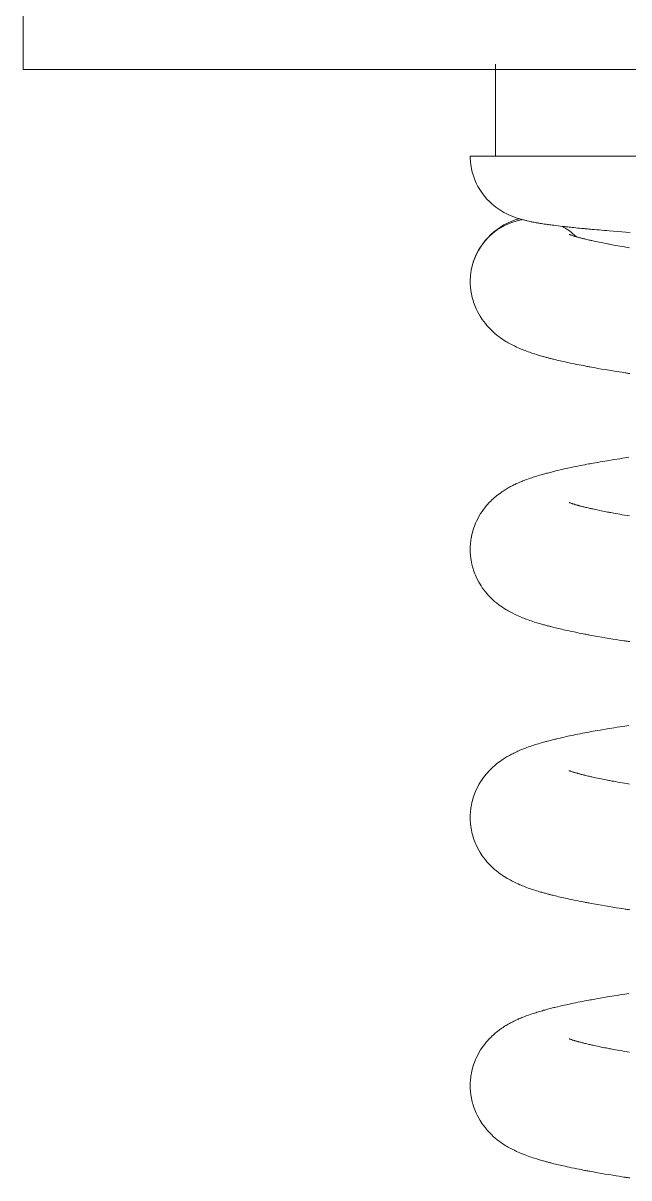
# Model space of a CAD drawing. Extents: x 104.2 to 172.2, y 134.1 to 160.6.
# Drawn here: x 160.361 to 161.876, y 141.08 to 143.967 of the extents above; entities that cross this region are included whole.
import ezdxf

# ---------------------------------------------------------------- set-up
doc = ezdxf.new("R2010")
doc.units = 0
doc.header["$LTSCALE"] = 0.5
doc.header["$MEASUREMENT"] = 0
doc.layers.add('AM_5', color=3, linetype='CONTINUOUS', lineweight=15)

msp = doc.modelspace()

# ---------------------------------------------------------------- linework, layer by layer
at = {"layer": 'AM_5', "color": 0, "ltscale": 0.75}
for p, q in [((160.36103, 144.22604), (160.36103, 143.85104)), ((160.36103, 144.22604), (160.36103, 143.85104)), ((167.72903, 143.85104), (160.36103, 143.85104)), ((167.72903, 143.85104), (160.36103, 143.85104)), ((161.54247, 143.86428), (161.54247, 143.63428)), ((161.47899, 143.63428), (163.79411, 143.63428)), ((164.04247, 143.63428), (161.54247, 143.63428))]:
    msp.add_line(p, q, dxfattribs=at)
at = {"layer": 'AM_5', "color": 0, "ltscale": 0.75, "flags": 128}
for points in [[(161.87878, 143.44361), (161.86856, 143.44436), (161.8585, 143.44511), (161.84816, 143.44589), (161.83754, 143.44672), (161.8267, 143.44758), (161.82052, 143.44807), (161.81429, 143.44858), (161.80801, 143.4491), (161.80168, 143.44963), (161.79532, 143.45018), (161.78936, 143.45069), (161.78411, 143.45115), (161.77962, 143.45155), (161.77577, 143.4519), (161.77253, 143.45219), (161.76989, 143.45243), (161.76823, 143.45258), (161.76671, 143.45272), (161.76455, 143.45292), (161.76168, 143.45319), (161.75736, 143.4536), (161.75269, 143.45404), (161.74798, 143.4545), (161.74325, 143.45497), (161.73849, 143.45544), (161.73373, 143.45592), (161.72976, 143.45633), (161.72626, 143.4567), (161.72323, 143.45702), (161.72065, 143.4573), (161.71851, 143.45753), (161.71673, 143.45772), (161.71467, 143.45795), (161.71222, 143.45822), (161.70939, 143.45854), (161.70398, 143.45917), (161.69868, 143.4598), (161.69336, 143.46045), (161.68772, 143.46117), (161.68383, 143.46167), (161.6803, 143.46214), (161.67721, 143.46256), (161.67455, 143.46293), (161.67199, 143.4633), (161.66931, 143.46368), (161.66671, 143.46407), (161.66395, 143.46448), (161.66092, 143.46495), (161.65762, 143.46547), (161.65411, 143.46604), (161.6518, 143.46642), (161.64984, 143.46675), (161.64818, 143.46704), (161.64628, 143.46737), (161.64404, 143.46778), (161.64151, 143.46824), (161.63917, 143.46868), (161.63692, 143.46911), (161.63499, 143.46949), (161.63323, 143.46984), (161.63151, 143.4702), (161.62982, 143.47055), (161.62122, 143.47246), (161.61953, 143.47286), (161.61771, 143.4733), (161.61542, 143.47387), (161.61264, 143.47459), (161.61033, 143.4752), (161.60811, 143.47581), (161.60623, 143.47635), (161.60469, 143.4768), (161.60335, 143.47719), (161.602, 143.4776), (161.60063, 143.47803), (161.59871, 143.47863), (161.59669, 143.47929), (161.59424, 143.48012), (161.59136, 143.48113), (161.58831, 143.48225), (161.58577, 143.48323), (161.58375, 143.48403), (161.58183, 143.48482), (161.57957, 143.48577), (161.57699, 143.4869), (161.57405, 143.48825), (161.56895, 143.49074), (161.56341, 143.49367), (161.55807, 143.49674), (161.55294, 143.49993), (161.54799, 143.50325), (161.54299, 143.50689), (161.53789, 143.51089), (161.53265, 143.51536), (161.52699, 143.52065), (161.52101, 143.52683), (161.51461, 143.53427), (161.508, 143.54303), (161.50313, 143.5504), (161.49849, 143.55839), (161.49422, 143.56684), (161.49068, 143.57498), (161.48702, 143.58508), (161.48433, 143.59433), (161.4824, 143.60276), (161.48139, 143.60835), (161.48073, 143.61277), (161.48032, 143.6161), (161.48015, 143.61761), (161.47998, 143.61919), (161.47975, 143.62142), (161.47952, 143.62377), (161.47932, 143.62624), (161.47915, 143.62882), (161.47903, 143.6315), (161.47899, 143.63428), (161.47899, 143.63428)], [(161.7262, 143.43856), (161.72628, 143.43853), (161.7266, 143.43839), (161.72718, 143.43816), (161.72794, 143.43786), (161.72904, 143.43744), (161.73047, 143.43693), (161.73207, 143.43637), (161.73364, 143.43584), (161.73507, 143.43537), (161.73659, 143.43489), (161.73825, 143.43438), (161.73943, 143.43402), (161.74086, 143.43359), (161.74252, 143.4331), (161.74411, 143.43264), (161.7456, 143.43221), (161.7469, 143.43184), (161.74809, 143.43152), (161.74922, 143.4312), (161.75031, 143.43091), (161.7514, 143.43061), (161.75283, 143.43022), (161.7545, 143.42978), (161.75651, 143.42925), (161.75887, 143.42865), (161.76119, 143.42806), (161.76335, 143.42752), (161.76533, 143.42703), (161.76813, 143.42634), (161.77098, 143.42566), (161.77388, 143.42498), (161.77669, 143.42432), (161.7791, 143.42377), (161.78109, 143.42332), (161.78289, 143.42291), (161.78552, 143.42233), (161.78876, 143.42162), (161.79265, 143.42078), (161.79709, 143.41983), (161.80175, 143.41886), (161.80662, 143.41786), (161.8106, 143.41706), (161.81473, 143.41624), (161.81891, 143.41542), (161.82254, 143.41472), (161.82547, 143.41416), (161.82769, 143.41374), (161.83042, 143.41323), (161.83382, 143.41259), (161.83792, 143.41184), (161.84274, 143.41096), (161.84801, 143.41002), (161.85346, 143.40905), (161.85909, 143.40807), (161.86492, 143.40707), (161.87122, 143.40601), (161.87774, 143.40493)], [(161.87788, 143.09063), (161.87472, 143.0911), (161.87229, 143.09147), (161.87051, 143.09174), (161.86857, 143.09203), (161.86618, 143.0924), (161.86334, 143.09284), (161.85799, 143.09366), (161.85159, 143.09466), (161.84416, 143.09584), (161.83527, 143.09727), (161.82615, 143.09877), (161.81688, 143.10032), (161.8075, 143.10192), (161.798, 143.10358), (161.79265, 143.10452), (161.78727, 143.10549), (161.78231, 143.10639), (161.77833, 143.10713), (161.7753, 143.10769), (161.7731, 143.1081), (161.77082, 143.10853), (161.76833, 143.109), (161.76563, 143.10951), (161.7614, 143.11033), (161.75675, 143.11123), (161.75146, 143.11227), (161.74552, 143.11347), (161.73895, 143.11481), (161.73257, 143.11613), (161.72662, 143.1174), (161.72122, 143.11857), (161.71642, 143.11963), (161.71223, 143.12056), (161.70815, 143.12149), (161.7037, 143.12252), (161.6999, 143.1234), (161.69581, 143.12438), (161.69188, 143.12533), (161.68846, 143.12617), (161.68551, 143.1269), (161.68295, 143.12755), (161.68059, 143.12815), (161.67888, 143.12859), (161.67729, 143.129), (161.67578, 143.12939), (161.67392, 143.12988), (161.67156, 143.13051), (161.66936, 143.13109), (161.66689, 143.13176), (161.66449, 143.13242), (161.66238, 143.13301), (161.66055, 143.13352), (161.65783, 143.1343), (161.65512, 143.13508), (161.65229, 143.13591), (161.64904, 143.13688), (161.64525, 143.13804), (161.64017, 143.13964), (161.63574, 143.14109), (161.63176, 143.14242), (161.62807, 143.14369), (161.62418, 143.14507), (161.62016, 143.14654), (161.61621, 143.14803), (161.61282, 143.14934), (161.60965, 143.15061), (161.60665, 143.15184), (161.60305, 143.15336), (161.59876, 143.15523), (161.59496, 143.15695), (161.58938, 143.1596), (161.58384, 143.16237), (161.57869, 143.1651), (161.57413, 143.16764), (161.5716, 143.1691), (161.56826, 143.17109), (161.56418, 143.17363), (161.55968, 143.17658), (161.55548, 143.17947), (161.55164, 143.18226), (161.54891, 143.18432), (161.54657, 143.18614), (161.54458, 143.18773), (161.54252, 143.18942), (161.54018, 143.19141), (161.53759, 143.19368), (161.53118, 143.19967), (161.52465, 143.2064), (161.52079, 143.21072), (161.51687, 143.2154), (161.51291, 143.2205), (161.50928, 143.22554), (161.50623, 143.23007), (161.50362, 143.23422), (161.50048, 143.23959), (161.49728, 143.24556), (161.49384, 143.25271), (161.49219, 143.25647), (161.49056, 143.26047), (161.48897, 143.26468), (161.48745, 143.26904), (161.48622, 143.27291), (161.48543, 143.27558), (161.4848, 143.27784), (161.48405, 143.28071), (161.4831, 143.28467), (161.48206, 143.28964), (161.48119, 143.29446), (161.48059, 143.29845), (161.48022, 143.30132), (161.47996, 143.30366), (161.47973, 143.30604), (161.4795, 143.30867), (161.47924, 143.31252), (161.47906, 143.31673), (161.47899, 143.32128)], [(161.87788, 142.42026), (161.87472, 142.42074), (161.87229, 142.42111), (161.87051, 142.42137), (161.86857, 142.42167), (161.86618, 142.42204), (161.86334, 142.42247), (161.85799, 142.4233), (161.85159, 142.4243), (161.84416, 142.42548), (161.83527, 142.42691), (161.82615, 142.4284), (161.81688, 142.42995), (161.8075, 142.43156), (161.798, 142.43321), (161.79265, 142.43416), (161.78727, 142.43513), (161.78231, 142.43603), (161.77833, 142.43676), (161.7753, 142.43732), (161.7731, 142.43774), (161.77082, 142.43816), (161.76833, 142.43863), (161.76563, 142.43915), (161.7614, 142.43996), (161.75675, 142.44087), (161.75146, 142.44191), (161.74552, 142.4431), (161.73895, 142.44444), (161.73257, 142.44577), (161.72662, 142.44704), (161.72122, 142.44821), (161.71642, 142.44926), (161.71223, 142.4502), (161.70815, 142.45112), (161.7037, 142.45215), (161.6999, 142.45304), (161.69581, 142.45401), (161.69188, 142.45496), (161.68846, 142.4558), (161.68551, 142.45654), (161.68295, 142.45718), (161.68059, 142.45778), (161.67888, 142.45822), (161.67729, 142.45863), (161.67578, 142.45903), (161.67392, 142.45952), (161.67156, 142.46014), (161.66936, 142.46073), (161.66689, 142.4614), (161.66449, 142.46206), (161.66238, 142.46265), (161.66055, 142.46316), (161.65783, 142.46393), (161.65512, 142.46471), (161.65229, 142.46555), (161.64904, 142.46652), (161.64525, 142.46768), (161.64017, 142.46928), (161.63574, 142.47072), (161.63176, 142.47206), (161.62807, 142.47333), (161.62418, 142.47471), (161.62016, 142.47617), (161.61621, 142.47766), (161.61282, 142.47898), (161.60965, 142.48025), (161.60665, 142.48147), (161.60305, 142.48299), (161.59876, 142.48487), (161.59496, 142.48659), (161.58938, 142.48924), (161.58384, 142.49201), (161.57869, 142.49473), (161.57413, 142.49727), (161.5716, 142.49874), (161.56826, 142.50073), (161.56418, 142.50327), (161.55968, 142.50622), (161.55548, 142.50911), (161.55164, 142.51189), (161.54891, 142.51395), (161.54657, 142.51578), (161.54458, 142.51736), (161.54252, 142.51906), (161.54018, 142.52105), (161.53759, 142.52332), (161.53118, 142.5293), (161.52465, 142.53603), (161.52079, 142.54036), (161.51687, 142.54504), (161.51291, 142.55014), (161.50928, 142.55517), (161.50623, 142.55971), (161.50362, 142.56386), (161.50048, 142.56922), (161.49728, 142.5752), (161.49384, 142.58235), (161.49219, 142.58611), (161.49056, 142.59011), (161.48897, 142.59432), (161.48745, 142.59868), (161.48622, 142.60255), (161.48543, 142.60521), (161.4848, 142.60748), (161.48405, 142.61035), (161.4831, 142.61431), (161.48206, 142.61927), (161.48119, 142.62409), (161.48059, 142.62809), (161.48022, 142.63095), (161.47996, 142.6333), (161.47973, 142.63568), (161.4795, 142.6383), (161.47924, 142.64215), (161.47906, 142.64637), (161.47899, 142.65092), (161.47903, 142.65418), (161.47914, 142.65726), (161.47929, 142.66012), (161.47942, 142.66214), (161.47958, 142.66438), (161.47984, 142.66729), (161.48025, 142.67108), (161.48073, 142.67473), (161.48133, 142.67856), (161.48199, 142.68222), (161.48326, 142.68822), (161.48456, 142.69346), (161.48576, 142.69775), (161.48728, 142.70262), (161.48887, 142.70727), (161.49055, 142.71171), (161.49246, 142.71635), (161.4948, 142.72159), (161.49768, 142.72743), (161.50089, 142.73336), (161.50505, 142.74029), (161.50887, 142.74608), (161.51215, 142.75069), (161.51547, 142.75504), (161.51909, 142.7595), (161.52273, 142.76369), (161.52508, 142.76628), (161.52749, 142.76882), (161.53022, 142.77158), (161.53329, 142.77457), (161.5364, 142.77746), (161.53893, 142.77971), (161.54081, 142.78133), (161.5425, 142.78276), (161.54493, 142.78475), (161.54814, 142.7873), (161.55187, 142.79012), (161.55525, 142.79257), (161.55822, 142.79463), (161.56122, 142.79665), (161.56401, 142.79846), (161.56664, 142.80011), (161.5692, 142.80168), (161.57158, 142.8031), (161.57434, 142.80469), (161.57736, 142.80638), (161.5801, 142.80787), (161.5825, 142.80914), (161.58526, 142.81056), (161.58815, 142.812), (161.59123, 142.8135), (161.59334, 142.8145), (161.59558, 142.81554), (161.59797, 142.81662), (161.60014, 142.81758), (161.60184, 142.81833), (161.60337, 142.81898), (161.6056, 142.81993), (161.60829, 142.82104), (161.611, 142.82214), (161.61354, 142.82314), (161.61699, 142.82447), (161.62083, 142.82591), (161.62492, 142.8274), (161.62898, 142.82883), (161.63277, 142.83012), (161.63623, 142.83128), (161.63954, 142.83236), (161.64278, 142.83339), (161.64602, 142.8344), (161.64943, 142.83544), (161.65256, 142.83637), (161.6561, 142.83741), (161.65951, 142.83839), (161.66263, 142.83927), (161.66546, 142.84005), (161.66798, 142.84074), (161.67017, 142.84133), (161.67239, 142.84192), (161.67523, 142.84267), (161.67872, 142.84358), (161.68192, 142.8444), (161.68507, 142.84519), (161.68794, 142.84591), (161.69054, 142.84655), (161.69284, 142.84711), (161.69775, 142.84829), (161.70356, 142.84966), (161.70904, 142.85092), (161.71426, 142.8521), (161.71946, 142.85325), (161.72347, 142.85412), (161.72752, 142.855), (161.73205, 142.85596), (161.73713, 142.85702), (161.74271, 142.85817), (161.74807, 142.85925), (161.7537, 142.86037), (161.75961, 142.86153), (161.7656, 142.86268), (161.77087, 142.86369), (161.77532, 142.86452), (161.77892, 142.86519), (161.78245, 142.86584), (161.78669, 142.86661), (161.7917, 142.86751), (161.7975, 142.86854), (161.80411, 142.8697), (161.82161, 142.87268), (161.8392, 142.87557), (161.84612, 142.87668), (161.85303, 142.87777), (161.85953, 142.87878), (161.86545, 142.87969), (161.87103, 142.88054), (161.87595, 142.88129)], [(161.7262, 142.7682), (161.72628, 142.76816), (161.7266, 142.76803), (161.72718, 142.76779), (161.72794, 142.76749), (161.72904, 142.76708), (161.73047, 142.76656), (161.73207, 142.76601), (161.73364, 142.76548), (161.73507, 142.76501), (161.73659, 142.76453), (161.73825, 142.76401), (161.73943, 142.76365), (161.74086, 142.76322), (161.74252, 142.76274), (161.74411, 142.76227), (161.7456, 142.76185), (161.7469, 142.76148), (161.74809, 142.76115), (161.74922, 142.76084), (161.75031, 142.76054), (161.7514, 142.76025), (161.75283, 142.75986), (161.7545, 142.75942), (161.75651, 142.75889), (161.75887, 142.75828), (161.76119, 142.75769), (161.76335, 142.75715), (161.76533, 142.75666), (161.76813, 142.75598), (161.77098, 142.7553), (161.77388, 142.75461), (161.77669, 142.75396), (161.7791, 142.75341), (161.78109, 142.75295), (161.78289, 142.75255), (161.78552, 142.75197), (161.78876, 142.75125), (161.79265, 142.75041), (161.79709, 142.74947), (161.80175, 142.7485), (161.80662, 142.7475), (161.8106, 142.7467), (161.81473, 142.74588), (161.81891, 142.74506), (161.82254, 142.74436), (161.82547, 142.7438), (161.82769, 142.74338), (161.83042, 142.74286), (161.83382, 142.74223), (161.83792, 142.74147), (161.84274, 142.7406), (161.84801, 142.73965), (161.85346, 142.73869), (161.85909, 142.73771), (161.86492, 142.73671), (161.87122, 142.73565), (161.87774, 142.73456)], [(161.87788, 141.7499), (161.87472, 141.75037), (161.87229, 141.75074), (161.87051, 141.75101), (161.86857, 141.75131), (161.86618, 141.75167), (161.86334, 141.75211), (161.85799, 141.75293), (161.85159, 141.75394), (161.84416, 141.75511), (161.83527, 141.75654), (161.82615, 141.75804), (161.81688, 141.75959), (161.8075, 141.76119), (161.798, 141.76285), (161.79265, 141.7638), (161.78727, 141.76476), (161.78231, 141.76567), (161.77833, 141.7664), (161.7753, 141.76696), (161.7731, 141.76737), (161.77082, 141.7678), (161.76833, 141.76827), (161.76563, 141.76879), (161.7614, 141.7696), (161.75675, 141.7705), (161.75146, 141.77155), (161.74552, 141.77274), (161.73895, 141.77408), (161.73257, 141.77541), (161.72662, 141.77667), (161.72122, 141.77784), (161.71642, 141.7789), (161.71223, 141.77984), (161.70815, 141.78076), (161.7037, 141.78179), (161.6999, 141.78268), (161.69581, 141.78365), (161.69188, 141.7846), (161.68846, 141.78544), (161.68551, 141.78617), (161.68295, 141.78682), (161.68059, 141.78742), (161.67888, 141.78786), (161.67729, 141.78827), (161.67578, 141.78866), (161.67392, 141.78915), (161.67156, 141.78978), (161.66936, 141.79037), (161.66689, 141.79104), (161.66449, 141.7917), (161.66238, 141.79228), (161.66055, 141.7928), (161.65783, 141.79357), (161.65512, 141.79435), (161.65229, 141.79518), (161.64904, 141.79616), (161.64525, 141.79732), (161.64017, 141.79892), (161.63574, 141.80036), (161.63176, 141.80169), (161.62807, 141.80296), (161.62418, 141.80434), (161.62016, 141.80581), (161.61621, 141.8073), (161.61282, 141.80862), (161.60965, 141.80988), (161.60665, 141.81111), (161.60305, 141.81263), (161.59876, 141.8145), (161.59496, 141.81622), (161.58938, 141.81887), (161.58384, 141.82165), (161.57869, 141.82437), (161.57413, 141.82691), (161.5716, 141.82837), (161.56826, 141.83036), (161.56418, 141.8329), (161.55968, 141.83586), (161.55548, 141.83874), (161.55164, 141.84153), (161.54891, 141.84359), (161.54657, 141.84541), (161.54458, 141.847), (161.54252, 141.8487), (161.54018, 141.85068), (161.53759, 141.85295), (161.53118, 141.85894), (161.52465, 141.86567), (161.52079, 141.86999), (161.51687, 141.87467), (161.51291, 141.87978), (161.50928, 141.88481), (161.50623, 141.88934), (161.50362, 141.89349), (161.50048, 141.89886), (161.49728, 141.90483), (161.49384, 141.91198), (161.49219, 141.91575), (161.49056, 141.91974), (161.48897, 141.92396), (161.48745, 141.92832), (161.48622, 141.93219), (161.48543, 141.93485), (161.4848, 141.93711), (161.48405, 141.93998), (161.4831, 141.94395), (161.48206, 141.94891), (161.48119, 141.95373), (161.48059, 141.95773), (161.48022, 141.96059), (161.47996, 141.96293), (161.47973, 141.96532), (161.4795, 141.96794), (161.47924, 141.97179), (161.47906, 141.97601), (161.47899, 141.98056), (161.47903, 141.98382), (161.47914, 141.98689), (161.47929, 141.98976), (161.47942, 141.99177), (161.47958, 141.99402), (161.47984, 141.99692), (161.48025, 142.00072), (161.48073, 142.00437), (161.48133, 142.0082), (161.48199, 142.01185), (161.48326, 142.01786), (161.48456, 142.0231), (161.48576, 142.02739), (161.48728, 142.03226), (161.48887, 142.0369), (161.49055, 142.04134), (161.49246, 142.04599), (161.4948, 142.05122), (161.49768, 142.05707), (161.50089, 142.063), (161.50505, 142.06993), (161.50887, 142.07572), (161.51215, 142.08032), (161.51547, 142.08467), (161.51909, 142.08913), (161.52273, 142.09333), (161.52508, 142.09591), (161.52749, 142.09845), (161.53022, 142.10122), (161.53329, 142.1042), (161.5364, 142.10709), (161.53893, 142.10935), (161.54081, 142.11097), (161.5425, 142.1124), (161.54493, 142.11439), (161.54814, 142.11693), (161.55187, 142.11975), (161.55525, 142.12221), (161.55822, 142.12427), (161.56122, 142.12628), (161.56401, 142.1281), (161.56664, 142.12975), (161.5692, 142.13131), (161.57158, 142.13273), (161.57434, 142.13432), (161.57736, 142.13601), (161.5801, 142.13751), (161.5825, 142.13877), (161.58526, 142.14019), (161.58815, 142.14164), (161.59123, 142.14313), (161.59334, 142.14413), (161.59558, 142.14517), (161.59797, 142.14625), (161.60014, 142.14722), (161.60184, 142.14796), (161.60337, 142.14862), (161.6056, 142.14956), (161.60829, 142.15068), (161.611, 142.15177), (161.61354, 142.15278), (161.61699, 142.15411), (161.62083, 142.15555), (161.62492, 142.15704), (161.62898, 142.15847), (161.63277, 142.15976), (161.63623, 142.16092), (161.63954, 142.16199), (161.64278, 142.16303), (161.64602, 142.16403), (161.64943, 142.16507), (161.65256, 142.16601), (161.6561, 142.16704), (161.65951, 142.16802), (161.66263, 142.1689), (161.66546, 142.16969), (161.66798, 142.17037), (161.67017, 142.17096), (161.67239, 142.17156), (161.67523, 142.17231), (161.67872, 142.17321), (161.68192, 142.17403), (161.68507, 142.17483), (161.68794, 142.17554), (161.69054, 142.17618), (161.69284, 142.17675), (161.69775, 142.17793), (161.70356, 142.17929), (161.70904, 142.18055), (161.71426, 142.18173), (161.71946, 142.18289), (161.72347, 142.18376), (161.72752, 142.18463), (161.73205, 142.1856), (161.73713, 142.18666), (161.74271, 142.1878), (161.74807, 142.18889), (161.7537, 142.19001), (161.75961, 142.19117), (161.7656, 142.19232), (161.77087, 142.19332), (161.77532, 142.19416), (161.77892, 142.19482), (161.78245, 142.19547), (161.78669, 142.19624), (161.7917, 142.19715), (161.7975, 142.19818), (161.80411, 142.19933), (161.82161, 142.20232), (161.8392, 142.2052), (161.84612, 142.20631), (161.85303, 142.2074), (161.85953, 142.20842), (161.86545, 142.20933), (161.87103, 142.21018), (161.87595, 142.21092)], [(161.7262, 142.09783), (161.72628, 142.0978), (161.7266, 142.09766), (161.72718, 142.09743), (161.72794, 142.09713), (161.72904, 142.09672), (161.73047, 142.0962), (161.73207, 142.09564), (161.73364, 142.09512), (161.73507, 142.09465), (161.73659, 142.09416), (161.73825, 142.09365), (161.73943, 142.09329), (161.74086, 142.09286), (161.74252, 142.09237), (161.74411, 142.09191), (161.7456, 142.09149), (161.7469, 142.09112), (161.74809, 142.09079), (161.74922, 142.09048), (161.75031, 142.09018), (161.7514, 142.08988), (161.75283, 142.0895), (161.7545, 142.08905), (161.75651, 142.08853), (161.75887, 142.08792), (161.76119, 142.08733), (161.76335, 142.08679), (161.76533, 142.0863), (161.76813, 142.08562), (161.77098, 142.08493), (161.77388, 142.08425), (161.77669, 142.0836), (161.7791, 142.08304), (161.78109, 142.08259), (161.78289, 142.08219), (161.78552, 142.0816), (161.78876, 142.08089), (161.79265, 142.08005), (161.79709, 142.07911), (161.80175, 142.07813), (161.80662, 142.07714), (161.8106, 142.07633), (161.81473, 142.07551), (161.81891, 142.0747), (161.82254, 142.07399), (161.82547, 142.07343), (161.82769, 142.07301), (161.83042, 142.0725), (161.83382, 142.07187), (161.83792, 142.07111), (161.84274, 142.07023), (161.84801, 142.06929), (161.85346, 142.06833), (161.85909, 142.06735), (161.86492, 142.06635), (161.87122, 142.06528), (161.87774, 142.0642)], [(161.87788, 141.07953), (161.87472, 141.08001), (161.87229, 141.08038), (161.87051, 141.08065), (161.86857, 141.08094), (161.86618, 141.08131), (161.86334, 141.08174), (161.85799, 141.08257), (161.85159, 141.08357), (161.84416, 141.08475), (161.83527, 141.08618), (161.82615, 141.08768), (161.81688, 141.08923), (161.8075, 141.09083), (161.798, 141.09248), (161.79265, 141.09343), (161.78727, 141.0944), (161.78231, 141.0953), (161.77833, 141.09603), (161.7753, 141.0966), (161.7731, 141.09701), (161.77082, 141.09744), (161.76833, 141.09791), (161.76563, 141.09842), (161.7614, 141.09923), (161.75675, 141.10014), (161.75146, 141.10118), (161.74552, 141.10237), (161.73895, 141.10372), (161.73257, 141.10504), (161.72662, 141.10631), (161.72122, 141.10748), (161.71642, 141.10853), (161.71223, 141.10947), (161.70815, 141.1104), (161.7037, 141.11142), (161.6999, 141.11231), (161.69581, 141.11329), (161.69188, 141.11424), (161.68846, 141.11508), (161.68551, 141.11581), (161.68295, 141.11646), (161.68059, 141.11706), (161.67888, 141.1175), (161.67729, 141.11791), (161.67578, 141.1183), (161.67392, 141.11879), (161.67156, 141.11941), (161.66936, 141.12), (161.66689, 141.12067), (161.66449, 141.12133), (161.66238, 141.12192), (161.66055, 141.12243), (161.65783, 141.12321), (161.65512, 141.12399), (161.65229, 141.12482), (161.64904, 141.12579), (161.64525, 141.12695), (161.64017, 141.12855), (161.63574, 141.12999), (161.63176, 141.13133), (161.62807, 141.1326), (161.62418, 141.13398), (161.62016, 141.13545), (161.61621, 141.13694), (161.61282, 141.13825), (161.60965, 141.13952), (161.60665, 141.14075), (161.60305, 141.14227), (161.59876, 141.14414), (161.59496, 141.14586), (161.58938, 141.14851), (161.58384, 141.15128), (161.57869, 141.154), (161.57413, 141.15655), (161.5716, 141.15801), (161.56826, 141.16), (161.56418, 141.16254), (161.55968, 141.16549), (161.55548, 141.16838), (161.55164, 141.17117), (161.54891, 141.17323), (161.54657, 141.17505), (161.54458, 141.17664), (161.54252, 141.17833), (161.54018, 141.18032), (161.53759, 141.18259), (161.53118, 141.18858), (161.52465, 141.19531), (161.52079, 141.19963), (161.51687, 141.20431), (161.51291, 141.20941), (161.50928, 141.21444), (161.50623, 141.21898), (161.50362, 141.22313), (161.50048, 141.2285), (161.49728, 141.23447), (161.49384, 141.24162), (161.49219, 141.24538), (161.49056, 141.24938), (161.48897, 141.25359), (161.48745, 141.25795), (161.48622, 141.26182), (161.48543, 141.26448), (161.4848, 141.26675), (161.48405, 141.26962), (161.4831, 141.27358), (161.48206, 141.27854), (161.48119, 141.28337), (161.48059, 141.28736), (161.48022, 141.29023), (161.47996, 141.29257), (161.47973, 141.29495), (161.4795, 141.29758), (161.47924, 141.30143), (161.47906, 141.30564), (161.47899, 141.31019), (161.47903, 141.31346), (161.47914, 141.31653), (161.47929, 141.3194), (161.47942, 141.32141), (161.47958, 141.32365), (161.47984, 141.32656), (161.48025, 141.33035), (161.48073, 141.334), (161.48133, 141.33784), (161.48199, 141.34149), (161.48326, 141.3475), (161.48456, 141.35273), (161.48576, 141.35702), (161.48728, 141.3619), (161.48887, 141.36654), (161.49055, 141.37098), (161.49246, 141.37562), (161.4948, 141.38086), (161.49768, 141.38671), (161.50089, 141.39263), (161.50505, 141.39956), (161.50887, 141.40535), (161.51215, 141.40996), (161.51547, 141.41431), (161.51909, 141.41877), (161.52273, 141.42297), (161.52508, 141.42555), (161.52749, 141.42809), (161.53022, 141.43086), (161.53329, 141.43384), (161.5364, 141.43673), (161.53893, 141.43898), (161.54081, 141.4406), (161.5425, 141.44204), (161.54493, 141.44403), (161.54814, 141.44657), (161.55187, 141.44939), (161.55525, 141.45184), (161.55822, 141.45391), (161.56122, 141.45592), (161.56401, 141.45774), (161.56664, 141.45939), (161.5692, 141.46095), (161.57158, 141.46237), (161.57434, 141.46396), (161.57736, 141.46565), (161.5801, 141.46714), (161.5825, 141.46841), (161.58526, 141.46983), (161.58815, 141.47127), (161.59123, 141.47277), (161.59334, 141.47377), (161.59558, 141.47481), (161.59797, 141.47589), (161.60014, 141.47686), (161.60184, 141.4776), (161.60337, 141.47826), (161.6056, 141.4792), (161.60829, 141.48032), (161.611, 141.48141), (161.61354, 141.48241), (161.61699, 141.48375), (161.62083, 141.48519), (161.62492, 141.48667), (161.62898, 141.4881), (161.63277, 141.4894), (161.63623, 141.49055), (161.63954, 141.49163), (161.64278, 141.49266), (161.64602, 141.49367), (161.64943, 141.49471), (161.65256, 141.49565), (161.6561, 141.49668), (161.65951, 141.49766), (161.66263, 141.49854), (161.66546, 141.49932), (161.66798, 141.50001), (161.67017, 141.5006), (161.67239, 141.50119), (161.67523, 141.50194), (161.67872, 141.50285), (161.68192, 141.50367), (161.68507, 141.50446), (161.68794, 141.50518), (161.69054, 141.50582), (161.69284, 141.50638), (161.69775, 141.50756), (161.70356, 141.50893), (161.70904, 141.51019), (161.71426, 141.51137), (161.71946, 141.51252), (161.72347, 141.5134), (161.72752, 141.51427), (161.73205, 141.51523), (161.73713, 141.51629), (161.74271, 141.51744), (161.74807, 141.51853), (161.7537, 141.51965), (161.75961, 141.5208), (161.7656, 141.52196), (161.77087, 141.52296), (161.77532, 141.52379), (161.77892, 141.52446), (161.78245, 141.52511), (161.78669, 141.52588), (161.7917, 141.52678), (161.7975, 141.52781), (161.80411, 141.52897), (161.82161, 141.53195), (161.8392, 141.53484), (161.84612, 141.53595), (161.85303, 141.53704), (161.85953, 141.53805), (161.86545, 141.53897), (161.87103, 141.53982), (161.87595, 141.54056)], [(161.7262, 141.42747), (161.72628, 141.42743), (161.7266, 141.4273), (161.72718, 141.42707), (161.72794, 141.42677), (161.72904, 141.42635), (161.73047, 141.42584), (161.73207, 141.42528), (161.73364, 141.42475), (161.73507, 141.42428), (161.73659, 141.4238), (161.73825, 141.42329), (161.73943, 141.42292), (161.74086, 141.4225), (161.74252, 141.42201), (161.74411, 141.42155), (161.7456, 141.42112), (161.7469, 141.42075), (161.74809, 141.42042), (161.74922, 141.42011), (161.75031, 141.41981), (161.7514, 141.41952), (161.75283, 141.41913), (161.7545, 141.41869), (161.75651, 141.41816), (161.75887, 141.41755), (161.76119, 141.41697), (161.76335, 141.41643), (161.76533, 141.41594), (161.76813, 141.41525), (161.77098, 141.41457), (161.77388, 141.41388), (161.77669, 141.41323), (161.7791, 141.41268), (161.78109, 141.41223), (161.78289, 141.41182), (161.78552, 141.41124), (161.78876, 141.41053), (161.79265, 141.40969), (161.79709, 141.40874), (161.80175, 141.40777), (161.80662, 141.40677), (161.8106, 141.40597), (161.81473, 141.40515), (161.81891, 141.40433), (161.82254, 141.40363), (161.82547, 141.40307), (161.82769, 141.40265), (161.83042, 141.40214), (161.83382, 141.4015), (161.83792, 141.40075), (161.84274, 141.39987), (161.84801, 141.39893), (161.85346, 141.39796), (161.85909, 141.39698), (161.86492, 141.39598), (161.87122, 141.39492), (161.87774, 141.39384)]]:
    msp.add_lwpolyline(points, dxfattribs=at)
at = {"layer": 'AM_5', "color": 0, "ltscale": 0.75}
for centre, radius, start, end in [((161.63499, 143.32128), 0.156, 99.03191, 180), ((161.64605, 143.31566), 0.16815, 105.39282, 161.23904), ((161.63499, 143.32128), 0.156, 45.6638, 61.78375)]:
    msp.add_arc(centre, radius, start, end, dxfattribs=at)

doc.saveas('drawing.dxf')
